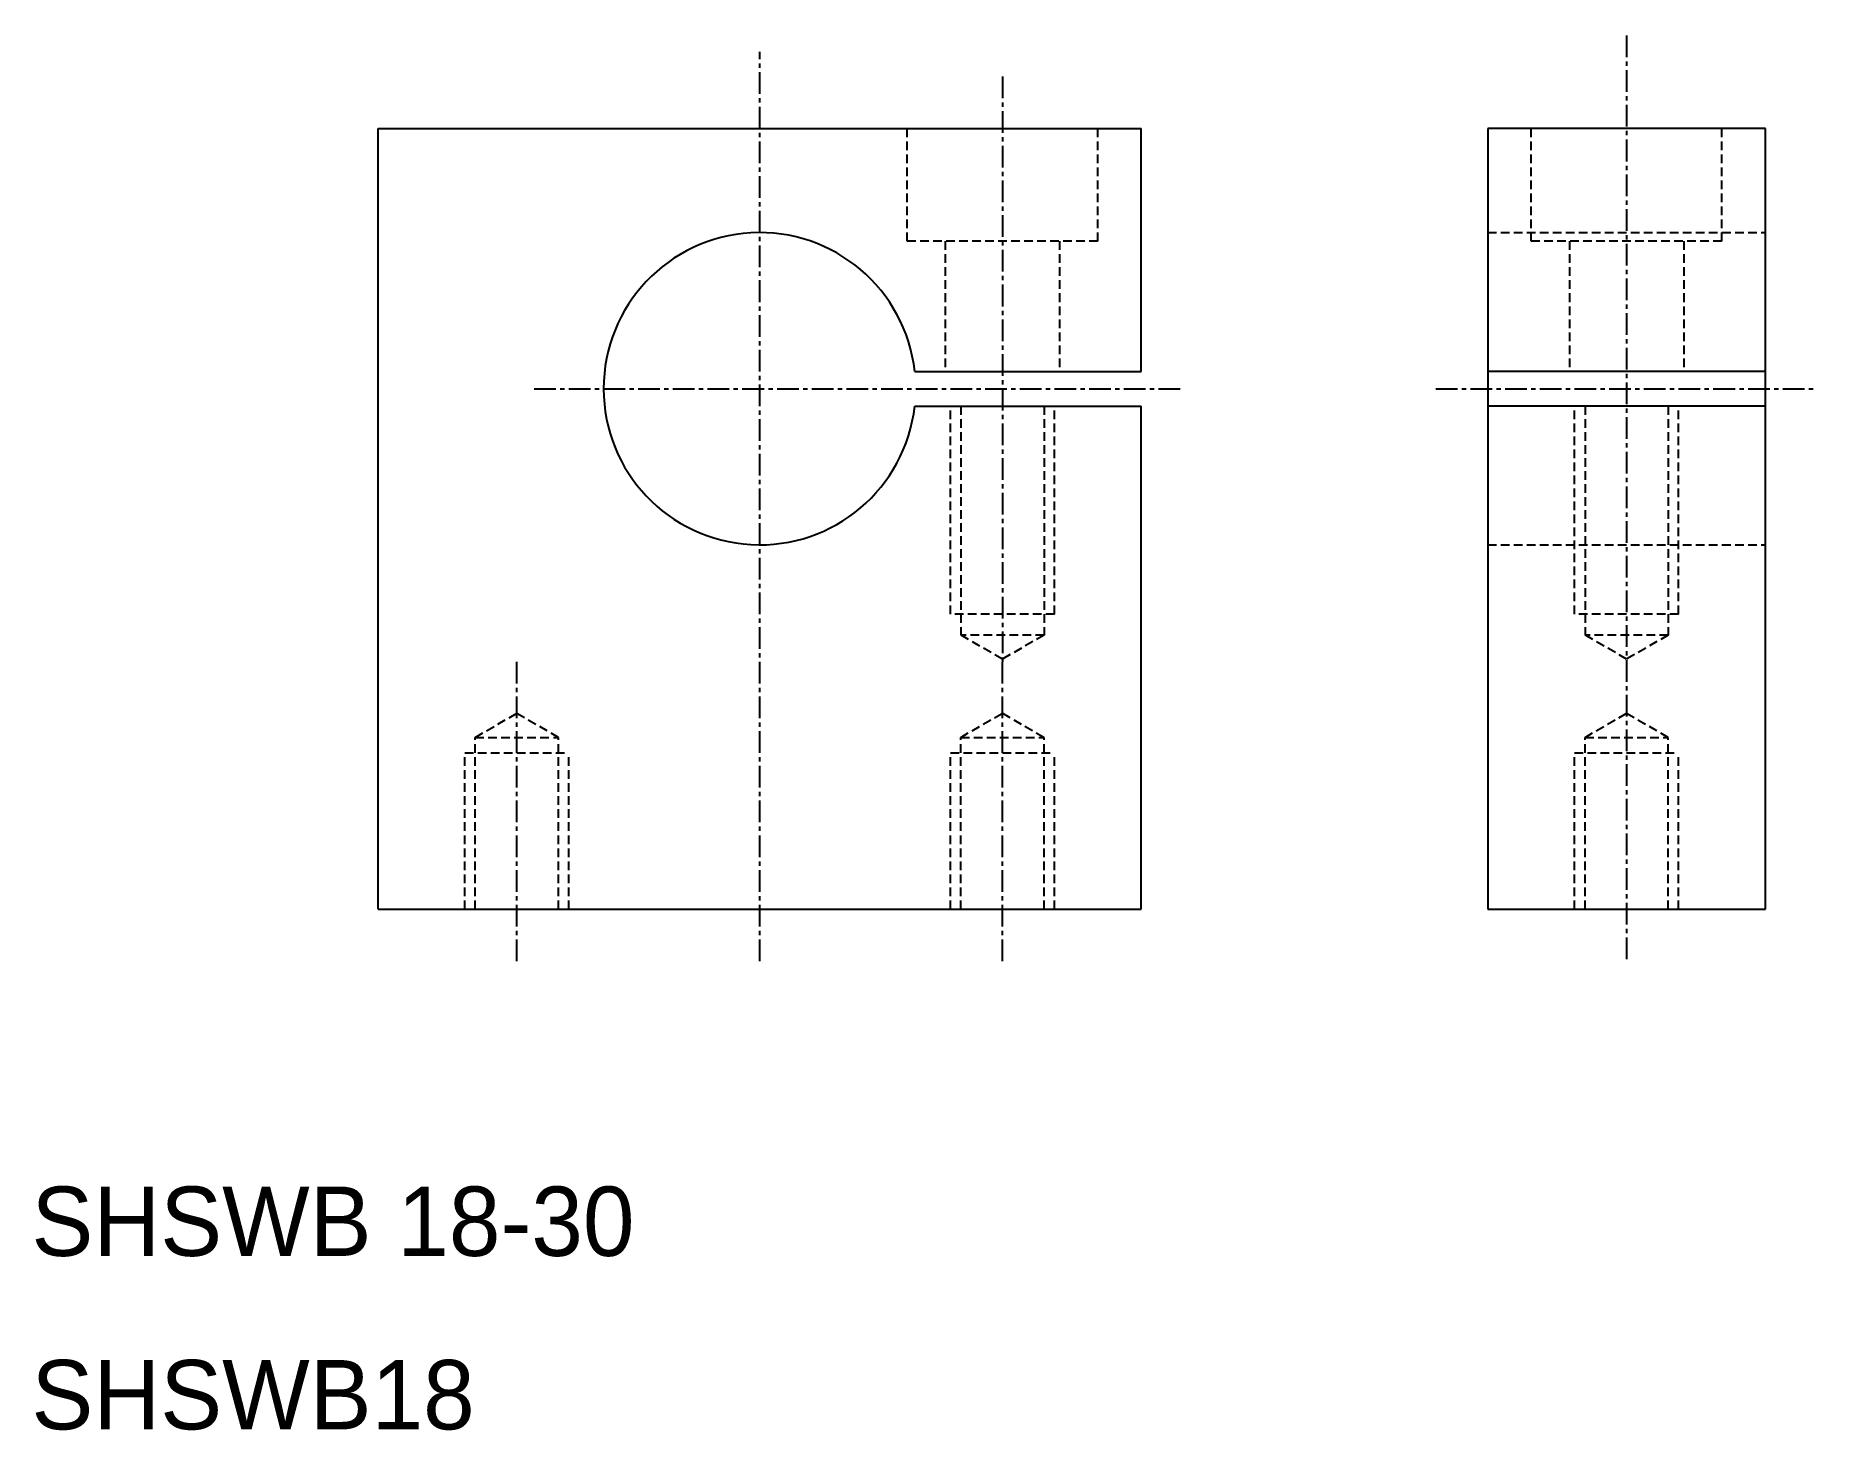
# Model space of a CAD drawing. Extents: x 10 to 113, y 10 to 90.
import ezdxf

# ---------------------------------------------------------------- set-up
doc = ezdxf.new("R2010")
doc.units = 0
doc.linetypes.add('CENTER', pattern=[2, 1.25, -0.25, 0.25, -0.25])
doc.linetypes.add('DASHED', pattern=[0.75, 0.5, -0.25])
doc.layers.get('0').update_dxf_attribs({"linetype": 'CONTINUOUS'})
doc.layers.add('CENTER', color=1, linetype='CENTER')

msp = doc.modelspace()

# ---------------------------------------------------------------- linework, layer by layer
at = {"color": 7, "linetype": 'CONTINUOUS'}
for p, q in [((30, 40), (30, 85)), ((30, 85), (74, 85)), ((74, 71), (74, 85)), ((94, 85), (94, 40)), ((110, 85), (94, 85)), ((110, 40), (110, 85)), ((60.94, 71), (74, 71)), ((110, 71), (94, 71)), ((60.94, 69), (74, 69)), ((74, 40), (74, 69)), ((110, 69), (94, 69)), ((30, 40), (74, 40)), ((94, 40), (110, 40))]:
    msp.add_line(p, q, dxfattribs=at)
at = {"color": 3, "linetype": 'DASHED'}
for p, q in [((60.5, 78.5), (60.5, 85)), ((71.5, 78.5), (71.5, 85)), ((96.5, 78.5), (96.5, 85)), ((107.5, 78.5), (107.5, 85)), ((71.5, 78.5), (60.5, 78.5)), ((62.7, 78.5), (62.7, 71)), ((69.3, 78.5), (69.3, 71)), ((94, 79), (110, 79)), ((107.5, 78.5), (96.5, 78.5)), ((98.7, 78.5), (98.7, 71)), ((105.3, 78.5), (105.3, 71)), ((63, 57), (63, 69)), ((63.6, 69), (63.6, 55.8)), ((68.4, 69), (68.4, 55.8)), ((69, 57), (69, 69)), ((99, 57), (99, 69)), ((99.6, 69), (99.6, 55.8)), ((104.4, 69), (104.4, 55.8)), ((105, 57), (105, 69)), ((94, 61), (110, 61)), ((69, 57), (63, 57)), ((105, 57), (99, 57)), ((68.4, 55.8), (63.6, 55.8)), ((66, 54.41), (63.6, 55.8)), ((68.4, 55.8), (66, 54.41)), ((102, 54.41), (99.6, 55.8)), ((104.4, 55.8), (99.6, 55.8)), ((104.4, 55.8), (102, 54.41)), ((35.6, 49.9), (38, 51.29)), ((38, 51.29), (40.4, 49.9)), ((63.6, 49.9), (66, 51.29)), ((66, 51.29), (68.4, 49.9)), ((99.6, 49.9), (102, 51.29)), ((102, 51.29), (104.4, 49.9)), ((35.6, 40), (35.6, 49.9)), ((35.6, 49.9), (40.4, 49.9)), ((40.4, 40), (40.4, 49.9)), ((63.6, 40), (63.6, 49.9)), ((63.6, 49.9), (68.4, 49.9)), ((68.4, 40), (68.4, 49.9)), ((99.6, 40), (99.6, 49.9)), ((99.6, 49.9), (104.4, 49.9)), ((104.4, 40), (104.4, 49.9)), ((35, 40), (35, 49)), ((35, 49), (41, 49)), ((41, 40), (41, 49)), ((63, 40), (63, 49)), ((63, 49), (69, 49)), ((69, 40), (69, 49)), ((99, 40), (99, 49)), ((99, 49), (105, 49)), ((105, 40), (105, 49))]:
    msp.add_line(p, q, dxfattribs=at)
at = {"color": 7, "linetype": 'CONTINUOUS'}
msp.add_arc((52, 70), 9, 6.3794, 353.6206, dxfattribs=at)
at = {"layer": 'CENTER', "color": 1, "linetype": 'CENTER'}
for p, q in [((52, 37), (52, 89.43)), ((102, 90.36), (102, 37)), ((66, 88), (66, 54)), ((39, 70), (76.5, 70)), ((91, 70), (113, 70)), ((38, 37), (38, 54.29)), ((66, 37), (66, 54.29))]:
    msp.add_line(p, q, dxfattribs=at)

# ---------------------------------------------------------------- texts
at = {"color": 7, "linetype": 'CONTINUOUS'}
for s, p in [('SHSWB 18-30', (10, 20)), ('SHSWB18', (10, 10))]:
    msp.add_text(s, height=4, dxfattribs=at).set_placement(p)

doc.saveas('drawing.dxf')
